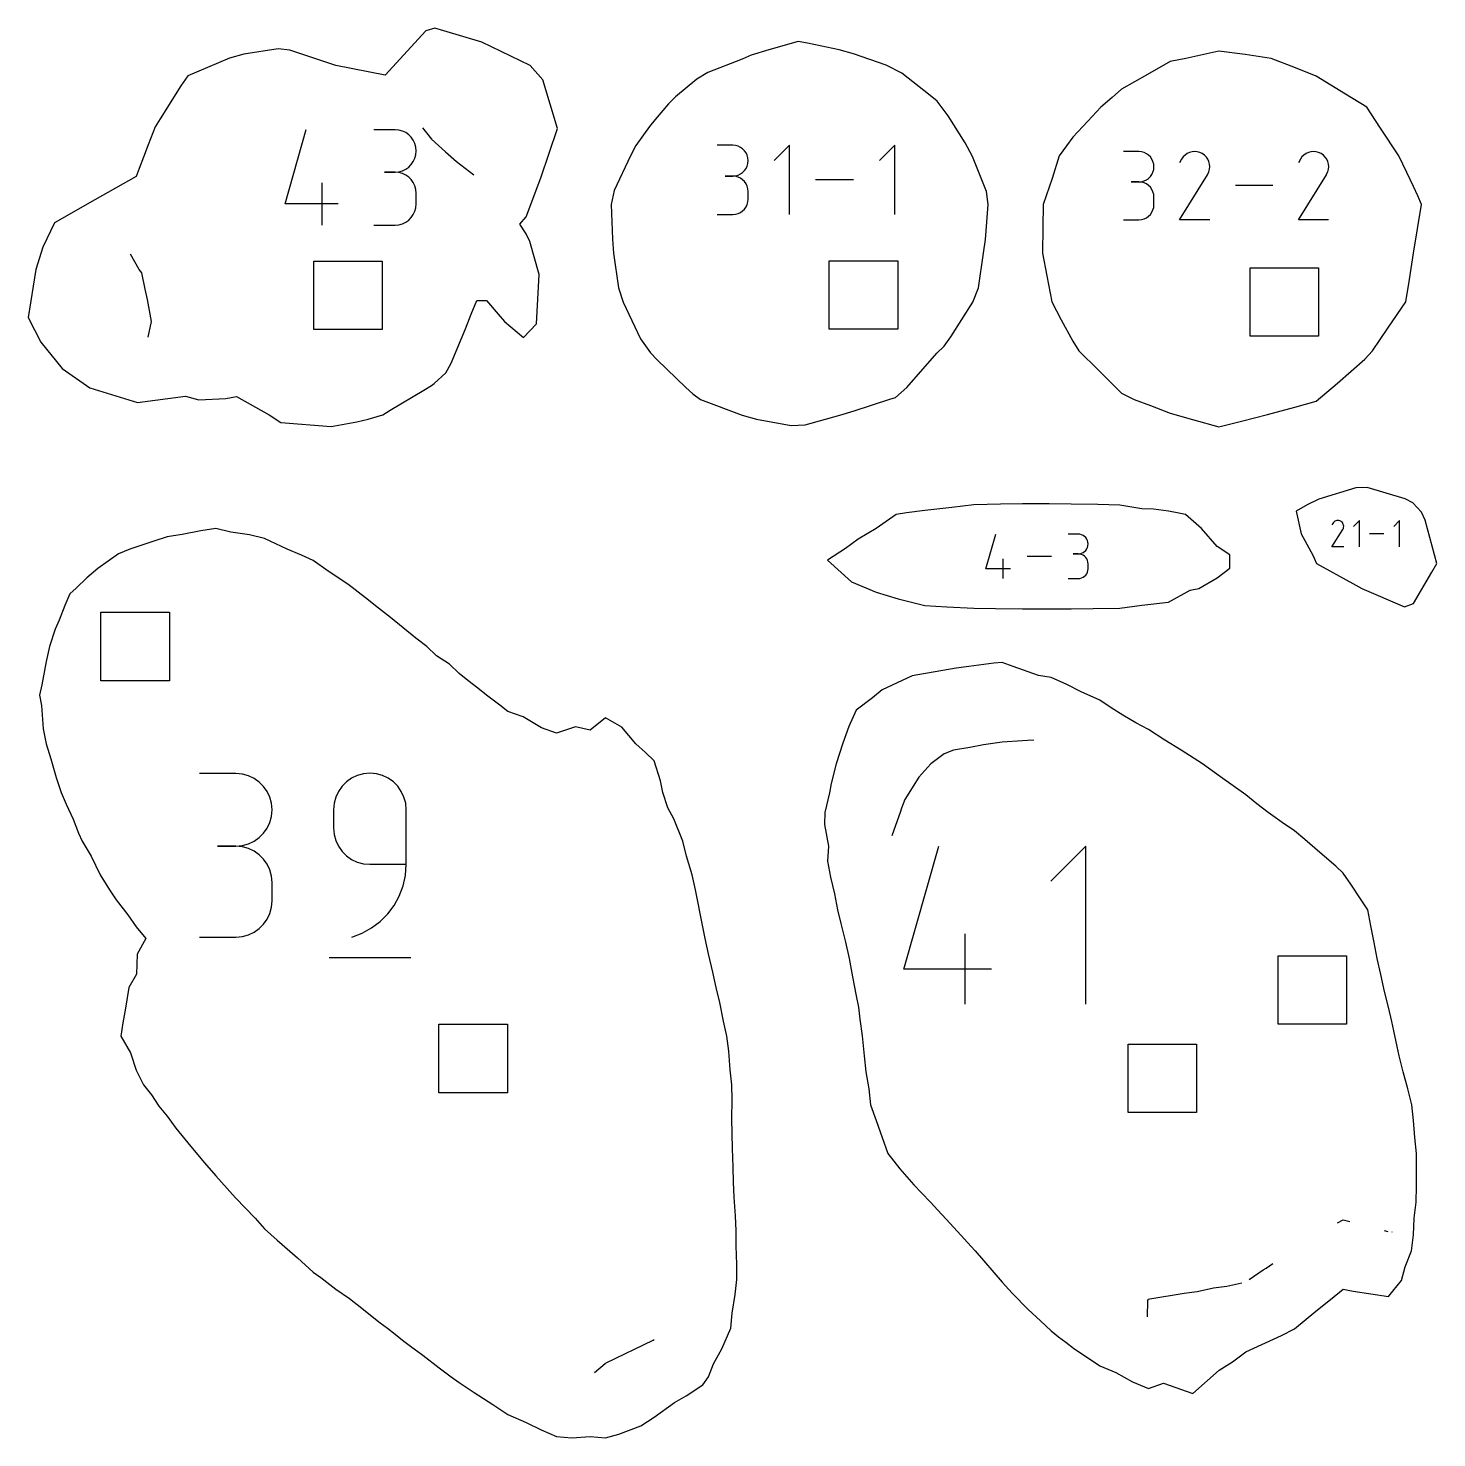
# Model space of a CAD drawing. Extents: x 0 to 12.2, y 0 to 12.
# Drawn here: x 4.891 to 8.183, y 2.491 to 5.784 of the extents above; entities that cross this region are included whole.
import ezdxf

# ---------------------------------------------------------------- set-up
doc = ezdxf.new("R2010")
doc.units = 0

msp = doc.modelspace()

# ---------------------------------------------------------------- linework, layer by layer
at = {"layer": 'annotation', "color": 1}
for p, q in [((5.491474, 5.374122), (5.540925, 5.547551)), ((5.748445, 5.547292), (5.698925, 5.547292)), ((5.757352, 5.546492), (5.748445, 5.547292)), ((5.765733, 5.544189), (5.757352, 5.546492)), ((5.773448, 5.540522), (5.765733, 5.544189)), ((5.780359, 5.535634), (5.773448, 5.540522)), ((5.786326, 5.529668), (5.780359, 5.535634)), ((5.812846, 5.551326), (5.822059, 5.53982)), ((5.822059, 5.53982), (5.833506, 5.525522)), ((5.79121, 5.522763), (5.786326, 5.529668)), ((5.79487, 5.515063), (5.79121, 5.522763)), ((5.797169, 5.506708), (5.79487, 5.515063)), ((5.797966, 5.497841), (5.797169, 5.506708)), ((5.833506, 5.525522), (5.866078, 5.495396)), ((6.537448, 5.510996), (6.501452, 5.510996)), ((6.543922, 5.510415), (6.537448, 5.510996)), ((6.550014, 5.508741), (6.543922, 5.510415)), ((6.555622, 5.506076), (6.550014, 5.508741)), ((6.560646, 5.502523), (6.555622, 5.506076)), ((6.564983, 5.498186), (6.560646, 5.502523)), ((6.670273, 5.511184), (6.634236, 5.475138)), ((6.670273, 5.349086), (6.670273, 5.511184)), ((6.916516, 5.511184), (6.88048, 5.475138)), ((6.916516, 5.349086), (6.916516, 5.511184)), ((5.786326, 5.465898), (5.79121, 5.47282)), ((5.79121, 5.47282), (5.79487, 5.480545)), ((5.79487, 5.480545), (5.797169, 5.488932)), ((5.797169, 5.488932), (5.797966, 5.497841)), ((5.797966, 5.497841), (5.797966, 5.497841)), ((5.866078, 5.495396), (5.891946, 5.473132)), ((5.891946, 5.473132), (5.932876, 5.442263)), ((6.568533, 5.493167), (6.564983, 5.498186)), ((6.571194, 5.48757), (6.568533, 5.493167)), ((6.572865, 5.481497), (6.571194, 5.48757)), ((6.571194, 5.462479), (6.572865, 5.468576)), ((6.573444, 5.475051), (6.572865, 5.481497)), ((6.572865, 5.468576), (6.573444, 5.475051)), ((6.573444, 5.475051), (6.573444, 5.475051)), ((7.48614, 5.496168), (7.450728, 5.496168)), ((7.492509, 5.495596), (7.48614, 5.496168)), ((7.498502, 5.493949), (7.492509, 5.495596)), ((7.504019, 5.491327), (7.498502, 5.493949)), ((7.508961, 5.487832), (7.504019, 5.491327)), ((7.513228, 5.483565), (7.508961, 5.487832)), ((7.516721, 5.478627), (7.513228, 5.483565)), ((7.519338, 5.473121), (7.516721, 5.478627)), ((7.520982, 5.467146), (7.519338, 5.473121)), ((7.521552, 5.460806), (7.520982, 5.467146)), ((7.586116, 5.47862), (7.581466, 5.4697)), ((7.589806, 5.483853), (7.586116, 5.47862)), ((7.594234, 5.488222), (7.589806, 5.483853)), ((7.599264, 5.49169), (7.594234, 5.488222)), ((7.604762, 5.494224), (7.599264, 5.49169)), ((7.610594, 5.495789), (7.604762, 5.494224)), ((7.616624, 5.496349), (7.610594, 5.495789)), ((7.622718, 5.495869), (7.616624, 5.496349)), ((7.628741, 5.494315), (7.622718, 5.495869)), ((7.634559, 5.491651), (7.628741, 5.494315)), ((7.639762, 5.487956), (7.634559, 5.491651)), ((7.634559, 5.491651), (7.634559, 5.491651)), ((7.644113, 5.483522), (7.639762, 5.487956)), ((7.647572, 5.478485), (7.644113, 5.483522)), ((7.650101, 5.472981), (7.647572, 5.478485)), ((7.651661, 5.467145), (7.650101, 5.472981)), ((7.652214, 5.461114), (7.651661, 5.467145)), ((7.863762, 5.47862), (7.859111, 5.4697)), ((7.867452, 5.483853), (7.863762, 5.47862)), ((7.87188, 5.488222), (7.867452, 5.483853)), ((7.87691, 5.49169), (7.87188, 5.488222)), ((7.882408, 5.494224), (7.87691, 5.49169)), ((7.888239, 5.495789), (7.882408, 5.494224)), ((7.894269, 5.496349), (7.888239, 5.495789)), ((7.900363, 5.495869), (7.894269, 5.496349)), ((7.906387, 5.494315), (7.900363, 5.495869)), ((7.912205, 5.491651), (7.906387, 5.494315)), ((7.917408, 5.487956), (7.912205, 5.491651)), ((7.912205, 5.491651), (7.912205, 5.491651)), ((7.921759, 5.483522), (7.917408, 5.487956)), ((7.925218, 5.478485), (7.921759, 5.483522)), ((7.927747, 5.472981), (7.925218, 5.478485)), ((7.929307, 5.467145), (7.927747, 5.472981)), ((7.92986, 5.461114), (7.929307, 5.467145)), ((5.748445, 5.44825), (5.72365, 5.44825)), ((5.72365, 5.44825), (5.748445, 5.44825)), ((5.748445, 5.44825), (5.757352, 5.44905)), ((5.757352, 5.44745), (5.748445, 5.44825)), ((5.748445, 5.44825), (5.748445, 5.44825)), ((5.757352, 5.44905), (5.765733, 5.451355)), ((5.765733, 5.445147), (5.757352, 5.44745)), ((5.765733, 5.451355), (5.773448, 5.455025)), ((5.773448, 5.44148), (5.765733, 5.445147)), ((5.773448, 5.455025), (5.780359, 5.45992)), ((5.780359, 5.436593), (5.773448, 5.44148)), ((5.780359, 5.45992), (5.786326, 5.465898)), ((5.786326, 5.430626), (5.780359, 5.436593)), ((6.537448, 5.439004), (6.519425, 5.439004)), ((6.519425, 5.439004), (6.537448, 5.439004)), ((6.537448, 5.439004), (6.543922, 5.439586)), ((6.543922, 5.438423), (6.537448, 5.439004)), ((6.537448, 5.439004), (6.537448, 5.439004)), ((6.543922, 5.439586), (6.550014, 5.441261)), ((6.550014, 5.436749), (6.543922, 5.438423)), ((6.550014, 5.441261), (6.555622, 5.443929)), ((6.555622, 5.434084), (6.550014, 5.436749)), ((6.555622, 5.443929), (6.560646, 5.447487)), ((6.560646, 5.430531), (6.555622, 5.434084)), ((6.560646, 5.447487), (6.564983, 5.451833)), ((6.564983, 5.451833), (6.568533, 5.456864)), ((6.568533, 5.456864), (6.571194, 5.462479)), ((7.508961, 5.433688), (7.513228, 5.437964)), ((7.513228, 5.437964), (7.516721, 5.442913)), ((7.516721, 5.442913), (7.519338, 5.448437)), ((7.519338, 5.448437), (7.520982, 5.454435)), ((7.520982, 5.454435), (7.521552, 5.460806)), ((7.521552, 5.460806), (7.521552, 5.460806)), ((7.581366, 5.336882), (7.646809, 5.442238)), ((7.646809, 5.442238), (7.646888, 5.442335)), ((7.646809, 5.442238), (7.646809, 5.442238)), ((7.646888, 5.442335), (7.646963, 5.442433)), ((7.646963, 5.442433), (7.647035, 5.442532)), ((7.647035, 5.442532), (7.647105, 5.442634)), ((7.647105, 5.442634), (7.647173, 5.442739)), ((7.647173, 5.442739), (7.647241, 5.442848)), ((7.647241, 5.442848), (7.647307, 5.442962)), ((7.647307, 5.442962), (7.647373, 5.443082)), ((7.647373, 5.443082), (7.64744, 5.443208)), ((7.64744, 5.443208), (7.650142, 5.44901)), ((7.64744, 5.443208), (7.64744, 5.443208)), ((7.650142, 5.44901), (7.65172, 5.455024)), ((7.65172, 5.455024), (7.652214, 5.461114)), ((7.859011, 5.336882), (7.924455, 5.442238)), ((7.924455, 5.442238), (7.924534, 5.442335)), ((7.924455, 5.442238), (7.924455, 5.442238)), ((7.924534, 5.442335), (7.924609, 5.442433)), ((7.924609, 5.442433), (7.924681, 5.442532)), ((7.924681, 5.442532), (7.924751, 5.442634)), ((7.924751, 5.442634), (7.924819, 5.442739)), ((7.924819, 5.442739), (7.924886, 5.442848)), ((7.924886, 5.442848), (7.924953, 5.442962)), ((7.924953, 5.442962), (7.925019, 5.443082)), ((7.925019, 5.443082), (7.925085, 5.443208)), ((7.925085, 5.443208), (7.927788, 5.44901)), ((7.925085, 5.443208), (7.925085, 5.443208)), ((7.927788, 5.44901), (7.929366, 5.455024)), ((7.929366, 5.455024), (7.92986, 5.461114)), ((5.578181, 5.324545), (5.578181, 5.423587)), ((5.79121, 5.423721), (5.786326, 5.430626)), ((5.79487, 5.416021), (5.79121, 5.423721)), ((5.797169, 5.407666), (5.79487, 5.416021)), ((5.797966, 5.398799), (5.797169, 5.407666)), ((6.564983, 5.426194), (6.560646, 5.430531)), ((6.568533, 5.421175), (6.564983, 5.426194)), ((6.571194, 5.415578), (6.568533, 5.421175)), ((6.572865, 5.409505), (6.571194, 5.415578)), ((6.573444, 5.403059), (6.572865, 5.409505)), ((6.573444, 5.385036), (6.573444, 5.403059)), ((6.573444, 5.403059), (6.573444, 5.403059)), ((6.819703, 5.430135), (6.73107, 5.430135)), ((7.48614, 5.425343), (7.468409, 5.425343)), ((7.468409, 5.425343), (7.48614, 5.425343)), ((7.48614, 5.425343), (7.492509, 5.425915)), ((7.492509, 5.424772), (7.48614, 5.425343)), ((7.48614, 5.425343), (7.48614, 5.425343)), ((7.492509, 5.425915), (7.498502, 5.427564)), ((7.498502, 5.423124), (7.492509, 5.424772)), ((7.498502, 5.427564), (7.504019, 5.430188)), ((7.504019, 5.420502), (7.498502, 5.423124)), ((7.504019, 5.430188), (7.508961, 5.433688)), ((7.508961, 5.417007), (7.504019, 5.420502)), ((7.513228, 5.41274), (7.508961, 5.417007)), ((7.516721, 5.407803), (7.513228, 5.41274)), ((7.519338, 5.402297), (7.516721, 5.407803)), ((7.520982, 5.396322), (7.519338, 5.402297)), ((7.799213, 5.416618), (7.712018, 5.416618)), ((5.615298, 5.374122), (5.491474, 5.374122)), ((5.797169, 5.365133), (5.797966, 5.374003)), ((5.797966, 5.374003), (5.797966, 5.398799)), ((5.797966, 5.398799), (5.797966, 5.398799)), ((6.568533, 5.366916), (6.571194, 5.372514)), ((6.571194, 5.372514), (6.572865, 5.378588)), ((6.572865, 5.378588), (6.573444, 5.385036)), ((7.521552, 5.389981), (7.520982, 5.396322)), ((7.520982, 5.365907), (7.521552, 5.37225)), ((7.521552, 5.37225), (7.521552, 5.389981)), ((7.521552, 5.389981), (7.521552, 5.389981)), ((5.773448, 5.331319), (5.780359, 5.336205)), ((5.780359, 5.336205), (5.786326, 5.342171)), ((5.786326, 5.342171), (5.79121, 5.349075)), ((5.79121, 5.349075), (5.79487, 5.356776)), ((5.79487, 5.356776), (5.797169, 5.365133)), ((6.501452, 5.349091), (6.537448, 5.349091)), ((6.537448, 5.349091), (6.543922, 5.349672)), ((6.537448, 5.349091), (6.537448, 5.349091)), ((6.543922, 5.349672), (6.550014, 5.351345)), ((6.550014, 5.351345), (6.555622, 5.354009)), ((6.555622, 5.354009), (6.560646, 5.357561)), ((6.560646, 5.357561), (6.564983, 5.361897)), ((6.564983, 5.361897), (6.568533, 5.366916)), ((7.450728, 5.336888), (7.48614, 5.336888)), ((7.48614, 5.336888), (7.492509, 5.337459)), ((7.48614, 5.336888), (7.48614, 5.336888)), ((7.492509, 5.337459), (7.498502, 5.339106)), ((7.498502, 5.339106), (7.504019, 5.341727)), ((7.504019, 5.341727), (7.508961, 5.345221)), ((7.508961, 5.345221), (7.513228, 5.349487)), ((7.513228, 5.349487), (7.516721, 5.354424)), ((7.516721, 5.354424), (7.519338, 5.359931)), ((7.519338, 5.359931), (7.520982, 5.365907)), ((7.65219, 5.336882), (7.581366, 5.336882)), ((7.929836, 5.336882), (7.859011, 5.336882)), ((5.698925, 5.324552), (5.748445, 5.324552)), ((5.748445, 5.324552), (5.757352, 5.325351)), ((5.748445, 5.324552), (5.748445, 5.324552)), ((5.757352, 5.325351), (5.765733, 5.327654)), ((5.765733, 5.327654), (5.773448, 5.331319)), ((5.150826, 5.220822), (5.130463, 5.256444)), ((5.15402, 5.216799), (5.150826, 5.220822)), ((5.157215, 5.212776), (5.15402, 5.216799)), ((5.164763, 5.174754), (5.157215, 5.212776)), ((5.169791, 5.150733), (5.164763, 5.174754)), ((5.179483, 5.098996), (5.169791, 5.150733)), ((5.171729, 5.06258), (5.179483, 5.098996)), ((7.937526, 4.572643), (7.962845, 4.613403)), ((7.939364, 4.627479), (7.937564, 4.624028)), ((7.940791, 4.629504), (7.939364, 4.627479)), ((7.942504, 4.631194), (7.940791, 4.629504)), ((7.94445, 4.632536), (7.942504, 4.631194)), ((7.946578, 4.633516), (7.94445, 4.632536)), ((7.948834, 4.634122), (7.946578, 4.633516)), ((7.951167, 4.634338), (7.948834, 4.634122)), ((7.953524, 4.634153), (7.951167, 4.634338)), ((7.955855, 4.633551), (7.953524, 4.634153)), ((7.958106, 4.632521), (7.955855, 4.633551)), ((7.960119, 4.631091), (7.958106, 4.632521)), ((7.958106, 4.632521), (7.958106, 4.632521)), ((7.961802, 4.629376), (7.960119, 4.631091)), ((7.96314, 4.627427), (7.961802, 4.629376)), ((7.962845, 4.613403), (7.962875, 4.613441)), ((7.962845, 4.613403), (7.962845, 4.613403)), ((7.962875, 4.613441), (7.962904, 4.613479)), ((7.962904, 4.613479), (7.962932, 4.613517)), ((7.962932, 4.613517), (7.96296, 4.613556)), ((7.96296, 4.613556), (7.962986, 4.613597)), ((7.962986, 4.613597), (7.963012, 4.613639)), ((7.963012, 4.613639), (7.963038, 4.613683)), ((7.963038, 4.613683), (7.963063, 4.61373)), ((7.963063, 4.61373), (7.963089, 4.613779)), ((7.963089, 4.613779), (7.964134, 4.616023)), ((7.963089, 4.613779), (7.963089, 4.613779)), ((7.964119, 4.625297), (7.96314, 4.627427)), ((7.964722, 4.62304), (7.964119, 4.625297)), ((7.964134, 4.616023), (7.964745, 4.61835)), ((7.964936, 4.620706), (7.964722, 4.62304)), ((7.964745, 4.61835), (7.964936, 4.620706)), ((8.001785, 4.63434), (7.98807, 4.62062)), ((8.001785, 4.572643), (8.001785, 4.63434)), ((8.095508, 4.63434), (8.081792, 4.62062)), ((8.095508, 4.572643), (8.095508, 4.63434)), ((7.128861, 4.521721), (7.151929, 4.60262)), ((7.344619, 4.602499), (7.321519, 4.602499)), ((7.348774, 4.602126), (7.344619, 4.602499)), ((7.352683, 4.601051), (7.348774, 4.602126)), ((7.356282, 4.599341), (7.352683, 4.601051)), ((7.359506, 4.597061), (7.356282, 4.599341)), ((7.36229, 4.594278), (7.359506, 4.597061)), ((7.364568, 4.591057), (7.36229, 4.594278)), ((7.366275, 4.587465), (7.364568, 4.591057)), ((7.367348, 4.583568), (7.366275, 4.587465)), ((7.36772, 4.579432), (7.367348, 4.583568)), ((7.367348, 4.575276), (7.36772, 4.579432)), ((7.36772, 4.579432), (7.36772, 4.579432)), ((8.05866, 4.603491), (8.024926, 4.603491)), ((7.169308, 4.498594), (7.169308, 4.544795)), ((7.28252, 4.550607), (7.225641, 4.550607)), ((7.344619, 4.556299), (7.333053, 4.556299)), ((7.333053, 4.556299), (7.344619, 4.556299)), ((7.344619, 4.556299), (7.348774, 4.556672)), ((7.348774, 4.555926), (7.344619, 4.556299)), ((7.344619, 4.556299), (7.344619, 4.556299)), ((7.348774, 4.556672), (7.352683, 4.557747)), ((7.352683, 4.554851), (7.348774, 4.555926)), ((7.352683, 4.557747), (7.356282, 4.559459)), ((7.356282, 4.553141), (7.352683, 4.554851)), ((7.356282, 4.559459), (7.359506, 4.561742)), ((7.359506, 4.550861), (7.356282, 4.553141)), ((7.359506, 4.561742), (7.36229, 4.564531)), ((7.36229, 4.548078), (7.359506, 4.550861)), ((7.36229, 4.564531), (7.364568, 4.56776)), ((7.364568, 4.544857), (7.36229, 4.548078)), ((7.364568, 4.56776), (7.366275, 4.571364)), ((7.366275, 4.541265), (7.364568, 4.544857)), ((7.366275, 4.571364), (7.367348, 4.575276)), ((7.964927, 4.572643), (7.937526, 4.572643)), ((7.186621, 4.521721), (7.128861, 4.521721)), ((7.364568, 4.510037), (7.366275, 4.513629)), ((7.367348, 4.537368), (7.366275, 4.541265)), ((7.366275, 4.513629), (7.367348, 4.517527)), ((7.36772, 4.533232), (7.367348, 4.537368)), ((7.367348, 4.517527), (7.36772, 4.521665)), ((7.36772, 4.521665), (7.36772, 4.533232)), ((7.36772, 4.533232), (7.36772, 4.533232)), ((7.321519, 4.498598), (7.344619, 4.498598)), ((7.344619, 4.498598), (7.348774, 4.49897)), ((7.344619, 4.498598), (7.344619, 4.498598)), ((7.348774, 4.49897), (7.352683, 4.500045)), ((7.352683, 4.500045), (7.356282, 4.501754)), ((7.356282, 4.501754), (7.359506, 4.504033)), ((7.359506, 4.504033), (7.36229, 4.506816)), ((7.36229, 4.506816), (7.364568, 4.510037)), ((7.214576, 4.119767), (7.167369, 4.116167)), ((7.226372, 4.120199), (7.214576, 4.119767)), ((7.241232, 4.12136), (7.226372, 4.120199)), ((7.031241, 4.089048), (7.000069, 4.065935)), ((7.053589, 4.098012), (7.031241, 4.089048)), ((7.091478, 4.103827), (7.053589, 4.098012)), ((7.123258, 4.110046), (7.091478, 4.103827)), ((7.167369, 4.116167), (7.123258, 4.110046)), ((7.000069, 4.065935), (6.972669, 4.034621)), ((5.376477, 4.043244), (5.29154, 4.043244)), ((5.391754, 4.041873), (5.376477, 4.043244)), ((5.406128, 4.037921), (5.391754, 4.041873)), ((5.419361, 4.031633), (5.406128, 4.037921)), ((5.431215, 4.02325), (5.419361, 4.031633)), ((5.441449, 4.013016), (5.431215, 4.02325)), ((5.635075, 4.023672), (5.62483, 4.013418)), ((5.646932, 4.032068), (5.635075, 4.023672)), ((5.66016, 4.038363), (5.646932, 4.032068)), ((5.674518, 4.042316), (5.66016, 4.038363)), ((5.689763, 4.043688), (5.674518, 4.042316)), ((5.705039, 4.042316), (5.689763, 4.043688)), ((5.689763, 4.043688), (5.689763, 4.043688)), ((5.719413, 4.038363), (5.705039, 4.042316)), ((5.732646, 4.032068), (5.719413, 4.038363)), ((5.7445, 4.023672), (5.732646, 4.032068)), ((5.754734, 4.013418), (5.7445, 4.023672)), ((6.972669, 4.034621), (6.939808, 3.982222)), ((5.449825, 4.001173), (5.441449, 4.013016)), ((5.456104, 3.987966), (5.449825, 4.001173)), ((5.460047, 3.973636), (5.456104, 3.987966)), ((5.610149, 3.988296), (5.606197, 3.973911)), ((5.616441, 4.001546), (5.610149, 3.988296)), ((5.62483, 4.013418), (5.616441, 4.001546)), ((5.763111, 4.001546), (5.754734, 4.013418)), ((5.76939, 3.988296), (5.763111, 4.001546)), ((5.773332, 3.973911), (5.76939, 3.988296)), ((5.461415, 3.958427), (5.460047, 3.973636)), ((5.460047, 3.943147), (5.461415, 3.958427)), ((5.461415, 3.958427), (5.461415, 3.958427)), ((5.606197, 3.973911), (5.604825, 3.958631)), ((5.604825, 3.958631), (5.604825, 3.916102)), ((5.7747, 3.958631), (5.773332, 3.973911)), ((5.7747, 3.831069), (5.7747, 3.958631)), ((5.7747, 3.958631), (5.7747, 3.958631)), ((6.928496, 3.952156), (6.921816, 3.9325)), ((6.932063, 3.962242), (6.928496, 3.952156)), ((6.939808, 3.982222), (6.932063, 3.962242)), ((5.449825, 3.915512), (5.456104, 3.928761)), ((5.456104, 3.928761), (5.460047, 3.943147)), ((6.921816, 3.9325), (6.909442, 3.897627)), ((5.419361, 3.88499), (5.431215, 3.893385)), ((5.431215, 3.893385), (5.441449, 3.90364)), ((5.441449, 3.90364), (5.449825, 3.915512)), ((5.604825, 3.916102), (5.604825, 3.916102)), ((5.604825, 3.916102), (5.606197, 3.900823)), ((5.606197, 3.900823), (5.610149, 3.88644)), ((5.610149, 3.88644), (5.616441, 3.873193)), ((5.376477, 3.87337), (5.333949, 3.87337)), ((5.333949, 3.87337), (5.376477, 3.87337)), ((5.376477, 3.87337), (5.391754, 3.874741)), ((5.391754, 3.871999), (5.376477, 3.87337)), ((5.376477, 3.87337), (5.376477, 3.87337)), ((5.391754, 3.874741), (5.406128, 3.878695)), ((5.406128, 3.868047), (5.391754, 3.871999)), ((5.406128, 3.878695), (5.419361, 3.88499)), ((5.419361, 3.861758), (5.406128, 3.868047)), ((5.431215, 3.853375), (5.419361, 3.861758)), ((5.441449, 3.843141), (5.431215, 3.853375)), ((5.616441, 3.873193), (5.62483, 3.861325)), ((5.62483, 3.861325), (5.635075, 3.851075)), ((6.93725, 3.586474), (7.019061, 3.873391)), ((7.362485, 3.873391), (7.280465, 3.791349)), ((7.362485, 3.504454), (7.362485, 3.873391)), ((5.449825, 3.831299), (5.441449, 3.843141)), ((5.456104, 3.818091), (5.449825, 3.831299)), ((5.635075, 3.851075), (5.646932, 3.842683)), ((5.646932, 3.842683), (5.66016, 3.836391)), ((5.66016, 3.836391), (5.674518, 3.83244)), ((5.674518, 3.83244), (5.689763, 3.831069)), ((5.689763, 3.831069), (5.7747, 3.831069)), ((5.772819, 3.80528), (5.7747, 3.831069)), ((5.460047, 3.803762), (5.456104, 3.818091)), ((5.461415, 3.788553), (5.460047, 3.803762)), ((5.461415, 3.746024), (5.461415, 3.788553)), ((5.461415, 3.788553), (5.461415, 3.788553)), ((5.767331, 3.780493), (5.772819, 3.80528)), ((5.746454, 3.735167), (5.758466, 3.757018)), ((5.758466, 3.757018), (5.767331, 3.780493)), ((5.456104, 3.716476), (5.460047, 3.730809)), ((5.460047, 3.730809), (5.461415, 3.746024)), ((5.731526, 3.715253), (5.746454, 3.735167)), ((5.431215, 3.681193), (5.441449, 3.691426)), ((5.441449, 3.691426), (5.449825, 3.703267)), ((5.449825, 3.703267), (5.456104, 3.716476)), ((5.693842, 3.682481), (5.713912, 3.697587)), ((5.713912, 3.697587), (5.731526, 3.715253)), ((5.29154, 3.661207), (5.376477, 3.661207)), ((5.376477, 3.661207), (5.391754, 3.662577)), ((5.376477, 3.661207), (5.376477, 3.661207)), ((5.391754, 3.662577), (5.406128, 3.666527)), ((5.406128, 3.666527), (5.419361, 3.672813)), ((5.419361, 3.672813), (5.431215, 3.681193)), ((5.647258, 3.661195), (5.671548, 3.670246)), ((5.647258, 3.661195), (5.647258, 3.661195)), ((5.671548, 3.670246), (5.693842, 3.682481)), ((7.080697, 3.504454), (7.080697, 3.668308)), ((5.594211, 3.613383), (5.785458, 3.613383)), ((7.142102, 3.586474), (6.93725, 3.586474)), ((7.950533, 2.993505), (7.963827, 3.000452)), ((7.963827, 3.000452), (7.979227, 2.99643)), ((8.059292, 2.975573), (8.068337, 2.973199)), ((8.078047, 2.971698), (8.078243, 2.972114)), ((7.783545, 2.887917), (7.799517, 2.898418)), ((7.744068, 2.860943), (7.776645, 2.883474)), ((7.776645, 2.883474), (7.783545, 2.887917)), ((7.592347, 2.828996), (7.622488, 2.833339)), ((7.622488, 2.833339), (7.660779, 2.84145)), ((7.660779, 2.84145), (7.692275, 2.845484)), ((7.692275, 2.845484), (7.726746, 2.85337)), ((7.506689, 2.774191), (7.507408, 2.811898)), ((7.507408, 2.811898), (7.507881, 2.814355)), ((7.507881, 2.814355), (7.508294, 2.814861)), ((7.508294, 2.814861), (7.508708, 2.815369)), ((7.508708, 2.815369), (7.511731, 2.815822)), ((7.511731, 2.815822), (7.592347, 2.828996)), ((6.241643, 2.666075), (6.351896, 2.719572)), ((6.351896, 2.719572), (6.353661, 2.720682)), ((6.353661, 2.720682), (6.353747, 2.720682)), ((6.214682, 2.643736), (6.239181, 2.664691)), ((6.239181, 2.664691), (6.23988, 2.66516)), ((6.23988, 2.66516), (6.241643, 2.666075))]:
    msp.add_line(p, q, dxfattribs=at)
at = {"layer": 'boundary', "color": 5}
for p, q in [((5.82031, 5.7787), (5.72532, 5.675113)), ((5.841558, 5.784488), (5.82031, 5.7787)), ((5.862692, 5.77863), (5.841558, 5.784488)), ((5.951028, 5.751488), (5.862692, 5.77863)), ((5.475646, 5.736038), (5.394906, 5.723595)), ((5.502475, 5.732876), (5.475646, 5.736038)), ((5.610513, 5.697613), (5.502475, 5.732876)), ((6.063873, 5.69711), (5.951028, 5.751488)), ((6.621597, 5.733585), (6.580585, 5.721118)), ((6.690101, 5.753725), (6.621597, 5.733585)), ((6.712526, 5.749116), (6.690101, 5.753725)), ((6.786122, 5.733552), (6.712526, 5.749116)), ((6.819711, 5.724236), (6.786122, 5.733552)), ((7.673246, 5.730798), (7.638172, 5.72323)), ((7.7344, 5.722967), (7.673246, 5.730798)), ((5.361797, 5.714759), (5.284745, 5.681546)), ((5.394906, 5.723595), (5.361797, 5.714759)), ((5.72532, 5.675113), (5.610513, 5.697613)), ((6.559914, 5.712416), (6.478947, 5.680824)), ((6.580585, 5.721118), (6.559914, 5.712416)), ((6.895718, 5.697753), (6.819711, 5.724236)), ((6.932219, 5.679189), (6.895718, 5.697753)), ((7.559466, 5.706635), (7.50684, 5.676539)), ((7.596412, 5.713709), (7.559466, 5.706635)), ((7.638172, 5.72323), (7.596412, 5.713709)), ((7.79569, 5.713709), (7.7344, 5.722967)), ((7.852105, 5.691511), (7.79569, 5.713709)), ((5.264606, 5.672991), (5.247869, 5.649521)), ((5.284745, 5.681546), (5.264606, 5.672991)), ((6.093542, 5.663694), (6.063873, 5.69711)), ((6.453568, 5.665746), (6.40385, 5.62395)), ((6.478947, 5.680824), (6.453568, 5.665746)), ((6.998634, 5.626996), (6.932219, 5.679189)), ((7.50684, 5.676539), (7.445686, 5.642106)), ((7.900806, 5.672162), (7.852105, 5.691511)), ((7.969484, 5.630718), (7.900806, 5.672162)), ((5.247869, 5.649521), (5.199348, 5.573063)), ((6.127804, 5.550042), (6.093542, 5.663694)), ((7.445686, 5.642106), (7.423656, 5.622821)), ((6.387444, 5.607745), (6.356194, 5.571555)), ((6.40385, 5.62395), (6.387444, 5.607745)), ((7.01504, 5.613997), (6.998634, 5.626996)), ((7.040576, 5.579482), (7.01504, 5.613997)), ((7.397536, 5.599929), (7.366939, 5.567237)), ((7.423656, 5.622821), (7.397536, 5.599929)), ((8.019011, 5.599929), (7.969484, 5.630718)), ((8.051192, 5.551184), (8.019011, 5.599929)), ((5.199348, 5.573063), (5.187759, 5.554116)), ((6.356194, 5.571555), (6.343084, 5.555148)), ((7.080501, 5.516624), (7.040576, 5.579482)), ((7.366939, 5.567237), (7.331906, 5.529521)), ((5.187759, 5.554116), (5.171556, 5.511627)), ((6.088922, 5.435195), (6.127804, 5.550042)), ((6.343084, 5.555148), (6.311008, 5.510372)), ((8.093906, 5.486149), (8.051192, 5.551184)), ((5.171556, 5.511627), (5.160528, 5.482826)), ((6.311008, 5.510372), (6.298306, 5.486059)), ((7.097459, 5.484437), (7.080501, 5.516624)), ((7.317481, 5.509586), (7.300534, 5.486149)), ((7.331906, 5.529521), (7.317481, 5.509586)), ((5.160528, 5.482826), (5.150826, 5.456871)), ((6.298306, 5.486059), (6.260663, 5.405092)), ((7.130084, 5.402822), (7.097459, 5.484437)), ((7.300534, 5.486149), (7.283524, 5.433522)), ((8.112755, 5.447052), (8.093906, 5.486149)), ((5.143549, 5.437826), (5.047049, 5.383357)), ((5.150826, 5.456871), (5.143549, 5.437826)), ((6.055224, 5.343843), (6.088922, 5.435195)), ((8.128367, 5.414797), (8.112755, 5.447052)), ((6.260663, 5.405092), (6.253741, 5.372278)), ((7.134059, 5.372619), (7.130084, 5.402822)), ((7.283524, 5.433522), (7.263177, 5.372368)), ((8.138077, 5.392741), (8.128367, 5.414797)), ((5.047049, 5.383357), (4.952955, 5.330087)), ((6.253741, 5.372278), (6.256469, 5.291312)), ((7.127784, 5.291004), (7.134059, 5.372619)), ((7.263177, 5.372368), (7.262291, 5.319742)), ((8.137697, 5.315551), (8.147078, 5.372368)), ((8.147078, 5.372368), (8.138077, 5.392741)), ((6.040107, 5.326556), (6.055224, 5.343843)), ((4.952955, 5.330087), (4.925894, 5.27316)), ((6.055224, 5.30424), (6.040107, 5.326556)), ((6.06363, 5.285844), (6.055224, 5.30424)), ((7.262291, 5.319742), (7.261224, 5.258588)), ((8.128193, 5.258588), (8.137697, 5.315551)), ((4.925894, 5.27316), (4.909324, 5.220615)), ((6.085452, 5.208745), (6.06363, 5.285844)), ((6.256469, 5.291312), (6.259187, 5.258498)), ((7.12364, 5.258498), (7.127784, 5.291004)), ((6.259187, 5.258498), (6.270265, 5.177531)), ((7.111835, 5.177531), (7.12364, 5.258498)), ((7.261224, 5.258588), (7.271347, 5.205962)), ((8.118481, 5.197115), (8.128193, 5.258588)), ((4.909324, 5.220615), (4.891354, 5.108968)), ((6.079086, 5.094025), (6.085452, 5.208745)), ((7.271347, 5.205962), (7.283023, 5.144808)), ((6.270265, 5.177531), (6.281411, 5.144565)), ((7.098637, 5.144718), (7.111835, 5.177531)), ((8.110439, 5.144808), (8.118481, 5.197115)), ((5.926221, 5.116397), (5.939828, 5.148144)), ((5.939828, 5.148144), (5.962246, 5.148144)), ((5.962246, 5.148144), (5.989538, 5.116397)), ((6.281411, 5.144565), (6.322352, 5.058548)), ((7.046999, 5.063751), (7.098637, 5.144718)), ((7.283023, 5.144808), (7.30522, 5.103353)), ((8.068346, 5.083655), (8.110439, 5.144808)), ((4.891354, 5.108968), (4.920893, 5.050863)), ((5.913137, 5.082353), (5.926221, 5.116397)), ((5.989538, 5.116397), (6.004497, 5.098996)), ((5.879952, 5.001859), (5.913137, 5.082353)), ((6.004497, 5.098996), (6.048484, 5.062073)), ((6.048484, 5.062073), (6.079086, 5.094025)), ((7.30522, 5.103353), (7.331906, 5.053521)), ((8.032172, 5.031028), (8.068346, 5.083655)), ((4.920893, 5.050863), (4.970983, 4.989246)), ((6.322352, 5.058548), (6.345073, 5.026179)), ((7.014298, 5.025131), (7.031441, 5.041578)), ((7.031441, 5.041578), (7.046999, 5.063751)), ((7.331906, 5.053521), (7.346495, 5.031028)), ((6.345073, 5.026179), (6.360639, 5.010009)), ((6.360639, 5.010009), (6.427907, 4.945389)), ((6.944507, 4.945146), (7.014298, 5.025131)), ((7.346495, 5.031028), (7.391879, 4.985697)), ((7.950465, 4.955146), (8.014586, 5.011326)), ((8.014586, 5.011326), (8.032172, 5.031028)), ((4.970983, 4.989246), (5.035253, 4.944293)), ((5.839861, 4.954645), (5.866954, 4.978939)), ((5.866954, 4.978939), (5.879952, 5.001859)), ((7.391879, 4.985697), (7.445686, 4.93209)), ((5.035253, 4.944293), (5.146751, 4.910347)), ((5.81611, 4.939158), (5.833506, 4.949572)), ((5.833506, 4.949572), (5.839861, 4.954645)), ((6.427907, 4.945389), (6.444463, 4.930269)), ((6.917661, 4.922033), (6.944507, 4.945146)), ((7.900806, 4.912988), (7.950465, 4.955146)), ((5.146751, 4.910347), (5.258884, 4.924494)), ((5.258884, 4.924494), (5.289707, 4.915885)), ((5.289707, 4.915885), (5.353284, 4.919319)), ((5.353284, 4.919319), (5.378386, 4.92402)), ((5.378386, 4.92402), (5.454756, 4.881158)), ((5.737122, 4.891963), (5.81611, 4.939158)), ((6.444463, 4.930269), (6.462541, 4.916773)), ((6.462541, 4.916773), (6.559594, 4.880615)), ((6.821168, 4.890643), (6.904718, 4.917671)), ((6.904718, 4.917671), (6.917661, 4.922033)), ((7.445686, 4.93209), (7.475285, 4.917248)), ((7.475285, 4.917248), (7.513388, 4.902772)), ((7.850841, 4.899456), (7.900806, 4.912988)), ((5.454756, 4.881158), (5.481988, 4.863607)), ((5.685733, 4.871436), (5.719726, 4.881473)), ((5.719726, 4.881473), (5.737122, 4.891963)), ((6.559594, 4.880615), (6.592727, 4.871153)), ((6.706507, 4.857772), (6.787474, 4.880335)), ((6.787474, 4.880335), (6.821168, 4.890643)), ((7.513388, 4.902772), (7.559466, 4.885444)), ((7.559466, 4.885444), (7.612093, 4.870345)), ((7.725873, 4.866321), (7.787026, 4.881682)), ((7.787026, 4.881682), (7.850841, 4.899456)), ((5.481988, 4.863607), (5.599427, 4.85376)), ((5.599427, 4.85376), (5.658908, 4.86501)), ((5.658908, 4.86501), (5.685733, 4.871436)), ((6.592727, 4.871153), (6.673694, 4.85664)), ((6.673694, 4.85664), (6.706507, 4.857772)), ((7.612093, 4.870345), (7.673246, 4.853266)), ((7.673246, 4.853266), (7.725873, 4.866321)), ((7.993011, 4.710344), (7.907193, 4.684544)), ((8.019505, 4.71154), (7.993011, 4.710344)), ((8.108259, 4.685187), (8.019505, 4.71154)), ((7.907193, 4.684544), (7.879367, 4.671016)), ((8.126299, 4.675909), (8.108259, 4.685187)), ((6.919219, 4.64863), (6.896067, 4.632018)), ((6.94326, 4.652232), (6.919219, 4.64863)), ((6.986694, 4.657829), (6.94326, 4.652232)), ((7.049183, 4.664666), (6.986694, 4.657829)), ((7.100474, 4.670952), (7.049183, 4.664666)), ((7.162964, 4.672221), (7.100474, 4.670952)), ((7.214254, 4.673549), (7.162964, 4.672221)), ((7.276744, 4.673176), (7.214254, 4.673549)), ((7.328034, 4.672866), (7.276744, 4.673176)), ((7.390524, 4.671607), (7.328034, 4.672866)), ((7.441815, 4.670424), (7.390524, 4.671607)), ((7.493332, 4.661802), (7.441815, 4.670424)), ((7.520819, 4.660821), (7.493332, 4.661802)), ((7.555595, 4.656062), (7.520819, 4.660821)), ((7.575598, 4.652346), (7.555595, 4.656062)), ((7.595602, 4.64863), (7.575598, 4.652346)), ((7.632905, 4.615645), (7.595602, 4.64863)), ((7.879367, 4.671016), (7.853648, 4.655887)), ((7.853648, 4.655887), (7.86528, 4.602908)), ((8.147119, 4.653651), (8.126299, 4.675909)), ((8.155667, 4.634837), (8.147119, 4.653651)), ((5.329639, 4.615993), (5.294465, 4.610364)), ((5.364814, 4.607351), (5.329639, 4.615993)), ((6.872914, 4.615405), (6.830869, 4.590655)), ((6.896067, 4.632018), (6.872914, 4.615405)), ((7.669375, 4.573927), (7.632905, 4.615645)), ((8.182528, 4.533963), (8.155667, 4.634837)), ((5.185292, 4.586339), (5.129014, 4.567632)), ((5.215859, 4.595864), (5.185292, 4.586339)), ((5.251034, 4.601493), (5.215859, 4.595864)), ((5.294465, 4.610364), (5.251034, 4.601493)), ((5.408245, 4.600879), (5.364814, 4.607351)), ((5.443419, 4.592237), (5.408245, 4.600879)), ((5.469609, 4.57953), (5.443419, 4.592237)), ((5.496739, 4.567632), (5.469609, 4.57953)), ((6.830869, 4.590655), (6.801044, 4.569151)), ((7.86528, 4.602908), (7.879068, 4.578797)), ((7.879068, 4.578797), (7.893211, 4.553143)), ((5.102079, 4.556831), (5.054423, 4.522561)), ((5.129014, 4.567632), (5.102079, 4.556831)), ((5.529863, 4.55297), (5.496739, 4.567632)), ((5.5572, 4.54087), (5.529863, 4.55297)), ((6.801044, 4.569151), (6.759134, 4.541892)), ((7.69913, 4.554039), (7.669375, 4.573927)), ((7.69913, 4.522628), (7.69913, 4.554039)), ((7.893211, 4.553143), (7.901601, 4.533963)), ((5.054423, 4.522561), (5.028496, 4.500465)), ((5.591906, 4.516224), (5.5572, 4.54087)), ((5.637919, 4.485381), (5.591906, 4.516224)), ((6.759134, 4.541892), (6.81466, 4.49073)), ((7.669375, 4.500369), (7.69913, 4.522628)), ((7.901601, 4.533963), (7.986385, 4.487168)), ((8.128306, 4.440552), (8.1707, 4.513593)), ((8.1707, 4.513593), (8.182528, 4.533963)), ((5.028496, 4.500465), (5.003363, 4.476061)), ((5.679516, 4.453852), (5.637919, 4.485381)), ((6.81466, 4.49073), (6.872914, 4.466666)), ((7.626407, 4.475187), (7.669375, 4.500369)), ((7.986385, 4.487168), (8.006992, 4.475781)), ((4.988299, 4.462765), (4.976638, 4.436102)), ((5.003363, 4.476061), (4.988299, 4.462765)), ((5.710086, 4.429848), (5.679516, 4.453852)), ((6.872914, 4.466666), (6.924205, 4.451566)), ((6.924205, 4.451566), (6.986694, 4.435556)), ((7.555595, 4.443669), (7.606305, 4.471634)), ((7.606305, 4.471634), (7.626407, 4.475187)), ((8.006992, 4.475781), (8.107264, 4.432786)), ((4.976638, 4.436102), (4.963512, 4.401806)), ((5.737607, 4.407754), (5.710086, 4.429848)), ((6.986694, 4.435556), (7.037985, 4.432609)), ((7.037985, 4.432609), (7.100474, 4.429532)), ((7.100474, 4.429532), (7.151765, 4.428612)), ((7.151765, 4.428612), (7.214254, 4.427676)), ((7.214254, 4.427676), (7.265545, 4.427671)), ((7.265545, 4.427671), (7.328034, 4.427666)), ((7.328034, 4.427666), (7.379325, 4.428588)), ((7.379325, 4.428588), (7.441815, 4.429526)), ((7.441815, 4.429526), (7.493105, 4.436434)), ((7.493105, 4.436434), (7.555595, 4.443669)), ((8.107264, 4.432786), (8.128306, 4.440552)), ((4.95474, 4.380778), (4.941296, 4.340072)), ((4.963512, 4.401806), (4.95474, 4.380778)), ((5.797365, 4.359359), (5.737607, 4.407754)), ((5.822443, 4.340072), (5.797365, 4.359359)), ((4.941296, 4.340072), (4.933717, 4.305283)), ((5.845012, 4.318201), (5.822443, 4.340072)), ((5.875971, 4.298842), (5.845012, 4.318201)), ((4.933717, 4.305283), (4.923212, 4.250592)), ((5.89854, 4.276972), (5.875971, 4.298842)), ((7.059156, 4.289277), (6.95685, 4.271389)), ((7.088917, 4.293495), (7.059156, 4.289277)), ((7.147174, 4.300677), (7.088917, 4.293495)), ((7.167368, 4.302666), (7.147174, 4.300677)), ((7.192399, 4.293495), (7.167368, 4.302666)), ((7.25201, 4.272358), (7.192399, 4.293495)), ((4.923212, 4.250592), (4.918042, 4.226291)), ((5.914698, 4.263668), (5.89854, 4.276972)), ((5.946001, 4.239595), (5.914698, 4.263668)), ((6.95685, 4.271389), (6.886464, 4.238671)), ((7.281148, 4.267746), (7.25201, 4.272358)), ((7.318337, 4.251121), (7.281148, 4.267746)), ((7.351779, 4.234075), (7.318337, 4.251121)), ((4.918042, 4.226291), (4.922361, 4.202138)), ((5.962159, 4.226291), (5.946001, 4.239595)), ((5.993304, 4.202702), (5.962159, 4.226291)), ((6.863743, 4.219834), (6.826027, 4.191308)), ((6.886464, 4.238671), (6.863743, 4.219834)), ((7.394928, 4.214356), (7.351779, 4.234075)), ((4.922361, 4.202138), (4.926063, 4.147447)), ((6.01232, 4.188125), (5.993304, 4.202702)), ((6.047494, 4.175427), (6.01232, 4.188125)), ((6.826027, 4.191308), (6.808744, 4.153037)), ((7.421862, 4.197035), (7.394928, 4.214356)), ((7.448796, 4.179715), (7.421862, 4.197035)), ((6.090926, 4.150074), (6.047494, 4.175427)), ((6.1261, 4.137376), (6.090926, 4.150074)), ((6.170281, 4.15254), (6.1261, 4.137376)), ((6.204242, 4.144228), (6.170281, 4.15254)), ((6.23988, 4.173155), (6.204242, 4.144228)), ((6.278705, 4.151336), (6.23988, 4.173155)), ((6.311153, 4.112511), (6.278705, 4.151336)), ((6.808744, 4.153037), (6.794704, 4.114283)), ((7.479458, 4.16146), (7.448796, 4.179715)), ((7.508708, 4.145844), (7.479458, 4.16146)), ((4.926063, 4.147447), (4.933362, 4.112511)), ((7.547244, 4.121384), (7.508708, 4.145844)), ((7.585291, 4.097892), (7.547244, 4.121384)), ((4.933362, 4.112511), (4.944577, 4.077337)), ((6.333777, 4.092227), (6.311153, 4.112511)), ((6.35366, 4.073063), (6.333777, 4.092227)), ((6.794704, 4.114283), (6.779038, 4.065935)), ((7.635045, 4.065935), (7.585291, 4.097892)), ((4.944577, 4.077337), (4.956869, 4.033906)), ((6.368732, 4.026424), (6.35366, 4.073063)), ((6.779038, 4.065935), (6.767625, 4.019995)), ((7.677225, 4.03538), (7.635045, 4.065935)), ((4.956869, 4.033906), (4.968085, 3.998731)), ((6.374023, 3.998731), (6.368732, 4.026424)), ((6.767625, 4.019995), (6.763532, 3.998094)), ((7.706643, 4.014429), (7.677225, 4.03538)), ((4.968085, 3.998731), (4.980136, 3.971556)), ((6.385798, 3.963151), (6.374023, 3.998731)), ((6.763532, 3.998094), (6.75291, 3.952154)), ((7.736268, 3.993217), (7.706643, 4.014429)), ((7.762393, 3.972686), (7.736268, 3.993217)), ((4.980136, 3.971556), (4.996623, 3.936382)), ((6.400188, 3.937077), (6.385798, 3.963151)), ((6.75291, 3.952154), (6.751703, 3.923921)), ((7.788517, 3.952154), (7.762393, 3.972686)), ((7.820864, 3.928671), (7.788517, 3.952154)), ((4.996623, 3.936382), (5.008818, 3.903792)), ((6.420961, 3.884951), (6.400188, 3.937077)), ((6.751703, 3.923921), (6.761348, 3.873449)), ((7.850048, 3.909585), (7.820864, 3.928671)), ((5.008818, 3.903792), (5.017142, 3.884951)), ((7.874155, 3.889141), (7.850048, 3.909585)), ((7.909007, 3.858818), (7.874155, 3.889141)), ((5.017142, 3.884951), (5.038807, 3.849777)), ((6.429327, 3.849777), (6.420961, 3.884951)), ((6.761348, 3.873449), (6.759068, 3.838374)), ((7.946273, 3.826568), (7.909007, 3.858818)), ((5.038807, 3.849777), (5.059507, 3.806345)), ((6.442439, 3.806345), (6.429327, 3.849777)), ((6.759068, 3.838374), (6.765724, 3.801109)), ((7.963828, 3.810197), (7.946273, 3.826568)), ((5.059507, 3.806345), (5.081171, 3.771171)), ((6.450806, 3.771171), (6.442439, 3.806345)), ((6.765724, 3.801109), (6.775421, 3.76186)), ((7.981297, 3.784737), (7.963828, 3.810197)), ((5.081171, 3.771171), (5.096893, 3.748247)), ((6.455769, 3.74382), (6.450806, 3.771171)), ((6.775421, 3.76186), (6.782077, 3.724594)), ((8.004129, 3.750054), (7.981297, 3.784737)), ((5.096893, 3.748247), (5.124136, 3.713073)), ((6.462477, 3.712277), (6.455769, 3.74382)), ((6.782077, 3.724594), (6.78977, 3.692718)), ((8.021598, 3.724594), (8.004129, 3.750054)), ((8.028585, 3.687329), (8.021598, 3.724594)), ((5.124136, 3.713073), (5.143893, 3.685015)), ((6.468917, 3.677103), (6.462477, 3.712277)), ((6.78977, 3.692718), (6.801001, 3.649322)), ((5.143893, 3.685015), (5.16595, 3.657391)), ((5.16595, 3.657391), (5.14583, 3.621444)), ((6.472891, 3.657391), (6.468917, 3.677103)), ((6.480954, 3.622217), (6.472891, 3.657391)), ((8.036056, 3.64808), (8.028585, 3.687329)), ((6.801001, 3.649322), (6.809866, 3.610814)), ((8.043043, 3.610814), (8.036056, 3.64808)), ((5.14583, 3.621444), (5.144155, 3.574289)), ((6.490666, 3.578785), (6.480954, 3.622217)), ((6.809866, 3.610814), (6.817505, 3.568304)), ((7.811775, 3.457309), (7.811775, 3.617309)), ((7.811775, 3.617309), (7.971775, 3.617309)), ((7.971775, 3.617309), (7.971775, 3.457309)), ((8.051973, 3.573549), (8.043043, 3.610814)), ((5.144155, 3.574289), (5.126737, 3.543611)), ((6.498729, 3.543611), (6.490666, 3.578785)), ((6.817505, 3.568304), (6.826027, 3.523603)), ((8.060368, 3.5343), (8.051973, 3.573549)), ((5.126737, 3.543611), (5.119045, 3.494893)), ((6.506989, 3.508437), (6.498729, 3.543611)), ((8.069297, 3.497034), (8.060368, 3.5343)), ((5.119045, 3.494893), (5.112841, 3.460735)), ((6.515727, 3.465005), (6.506989, 3.508437)), ((6.826027, 3.523603), (6.831683, 3.497034)), ((6.831683, 3.497034), (6.834675, 3.469251)), ((8.077608, 3.463537), (8.069297, 3.497034)), ((5.112841, 3.460735), (5.107622, 3.429831)), ((6.523987, 3.429831), (6.515727, 3.465005)), ((6.834675, 3.469251), (6.840101, 3.430475)), ((8.082315, 3.441675), (8.077608, 3.463537)), ((5.107622, 3.429831), (5.130697, 3.390271)), ((6.528277, 3.394657), (6.523987, 3.429831)), ((6.840101, 3.430475), (6.84461, 3.383254)), ((7.971775, 3.457309), (7.811775, 3.457309)), ((8.089852, 3.405116), (8.082315, 3.441675)), ((6.531217, 3.351225), (6.528277, 3.394657)), ((8.094559, 3.383254), (8.089852, 3.405116)), ((5.130697, 3.390271), (5.143767, 3.35054)), ((6.84461, 3.383254), (6.848751, 3.345989)), ((8.104052, 3.345989), (8.094559, 3.383254)), ((5.143767, 3.35054), (5.160478, 3.316051)), ((6.535507, 3.316051), (6.531217, 3.351225)), ((6.848751, 3.345989), (6.855595, 3.30674)), ((8.114509, 3.30674), (8.104052, 3.345989)), ((5.160478, 3.316051), (5.179613, 3.292909)), ((6.536114, 3.280877), (6.535507, 3.316051)), ((6.855595, 3.30674), (6.859736, 3.269474)), ((8.124002, 3.269474), (8.114509, 3.30674)), ((5.179613, 3.292909), (5.196724, 3.265899)), ((5.196724, 3.265899), (5.215859, 3.242757)), ((6.535424, 3.237445), (6.536114, 3.280877)), ((6.859736, 3.269474), (6.872491, 3.232208)), ((8.128224, 3.232208), (8.124002, 3.269474)), ((5.215859, 3.242757), (5.236138, 3.214303)), ((6.536031, 3.202271), (6.535424, 3.237445)), ((6.872491, 3.232208), (6.88692, 3.19296)), ((8.13103, 3.19296), (8.128224, 3.232208)), ((5.236138, 3.214303), (5.271312, 3.171909)), ((6.536977, 3.167097), (6.536031, 3.202271)), ((5.271312, 3.171909), (5.303414, 3.133593)), ((6.538257, 3.123665), (6.536977, 3.167097)), ((6.88692, 3.19296), (6.899675, 3.155694)), ((8.135252, 3.155694), (8.13103, 3.19296)), ((5.303414, 3.133593), (5.329639, 3.103231)), ((6.899675, 3.155694), (6.927812, 3.11977)), ((8.134876, 3.118428), (8.135252, 3.155694)), ((5.329639, 3.103231), (5.343325, 3.088491)), ((6.539204, 3.088491), (6.538257, 3.123665)), ((6.927812, 3.11977), (6.960446, 3.082505)), ((8.134962, 3.07918), (8.134876, 3.118428)), ((5.343325, 3.088491), (5.375876, 3.051673)), ((6.540626, 3.053317), (6.539204, 3.088491)), ((6.960446, 3.082505), (6.978533, 3.063612)), ((6.978533, 3.063612), (6.999171, 3.041914)), ((8.134586, 3.041914), (8.134962, 3.07918)), ((5.375876, 3.051673), (5.421299, 3.004298)), ((6.544317, 3.009885), (6.540626, 3.053317)), ((6.999171, 3.041914), (7.015798, 3.023868)), ((8.129683, 3.004648), (8.134586, 3.041914)), ((5.421299, 3.004298), (5.443419, 2.979604)), ((6.54574, 2.974711), (6.544317, 3.009885)), ((7.015798, 3.023868), (7.03696, 3.001243)), ((7.03696, 3.001243), (7.053588, 2.983197)), ((8.128094, 2.965399), (8.129683, 3.004648)), ((5.443419, 2.979604), (5.473098, 2.952619)), ((6.545789, 2.939536), (6.54574, 2.974711)), ((7.053588, 2.983197), (7.07109, 2.963977)), ((7.07109, 2.963977), (7.086231, 2.947353)), ((8.123191, 2.928134), (8.128094, 2.965399)), ((5.473098, 2.952619), (5.5204, 2.911524)), ((6.546699, 2.896105), (6.545789, 2.939536)), ((7.086231, 2.947353), (7.103733, 2.928134)), ((5.5204, 2.911524), (5.5572, 2.878439)), ((7.103733, 2.928134), (7.123497, 2.905527)), ((7.123497, 2.905527), (7.147604, 2.877835)), ((8.10846, 2.890926), (8.123191, 2.928134)), ((5.5572, 2.878439), (5.575165, 2.865485)), ((5.575165, 2.865485), (5.610339, 2.838797)), ((6.546748, 2.860931), (6.546699, 2.896105)), ((7.147604, 2.877835), (7.167368, 2.855229)), ((8.099673, 2.858858), (8.10846, 2.890926)), ((5.610339, 2.838797), (5.641974, 2.816346)), ((6.543052, 2.825756), (6.546748, 2.860931)), ((7.167368, 2.855229), (7.190468, 2.829013)), ((7.933817, 2.814354), (7.963828, 2.838364)), ((7.963828, 2.838364), (7.987369, 2.833931)), ((7.987369, 2.833931), (8.069291, 2.821271)), ((8.069291, 2.821271), (8.099673, 2.858858)), ((5.641974, 2.816346), (5.67098, 2.794212)), ((6.536356, 2.782325), (6.543052, 2.825756)), ((7.190468, 2.829013), (7.227733, 2.79108)), ((7.899909, 2.786732), (7.933817, 2.814354)), ((5.67098, 2.794212), (5.68756, 2.781171)), ((5.68756, 2.781171), (5.713955, 2.760191)), ((6.53266, 2.747151), (6.536356, 2.782325)), ((7.227733, 2.79108), (7.256605, 2.764596)), ((7.850048, 2.746081), (7.899909, 2.786732)), ((5.713955, 2.760191), (5.730536, 2.747151)), ((5.730536, 2.747151), (5.749129, 2.733113)), ((6.511904, 2.698768), (6.53266, 2.747151)), ((7.256605, 2.764596), (7.281148, 2.741322)), ((7.281148, 2.741322), (7.298972, 2.72733)), ((7.819874, 2.730376), (7.850048, 2.746081)), ((5.749129, 2.733113), (5.766166, 2.719677)), ((5.766166, 2.719677), (5.78476, 2.70564)), ((5.78476, 2.70564), (5.813237, 2.684503)), ((7.298972, 2.72733), (7.31603, 2.714565)), ((7.31603, 2.714565), (7.333854, 2.700574)), ((7.333854, 2.700574), (7.353295, 2.687542)), ((7.736268, 2.69184), (7.819874, 2.730376)), ((5.813237, 2.684503), (5.851516, 2.654508)), ((6.492634, 2.664001), (6.511904, 2.698768)), ((7.353295, 2.687542), (7.375486, 2.672381)), ((7.375486, 2.672381), (7.394928, 2.659349)), ((7.67382, 2.649173), (7.705037, 2.668937)), ((7.705037, 2.668937), (7.736268, 2.69184)), ((5.851516, 2.654508), (5.879993, 2.63337)), ((6.480496, 2.63337), (6.492634, 2.664001)), ((7.394928, 2.659349), (7.432193, 2.643996)), ((7.432193, 2.643996), (7.471442, 2.621757)), ((7.612319, 2.594793), (7.67382, 2.649173)), ((5.879993, 2.63337), (5.89854, 2.62007)), ((5.89854, 2.62007), (5.933714, 2.597209)), ((6.428786, 2.589644), (6.46744, 2.615168)), ((6.46744, 2.615168), (6.480496, 2.63337)), ((7.471442, 2.621757), (7.508708, 2.606404)), ((7.508708, 2.606404), (7.543872, 2.619209)), ((7.543872, 2.619209), (7.612319, 2.594793)), ((5.933714, 2.597209), (5.977146, 2.568675)), ((6.35366, 2.539292), (6.401562, 2.57378)), ((6.401562, 2.57378), (6.428786, 2.589644)), ((5.977146, 2.568675), (6.01232, 2.545814)), ((6.01232, 2.545814), (6.054467, 2.527215)), ((6.322534, 2.51959), (6.35366, 2.539292)), ((6.054467, 2.527215), (6.089641, 2.510175)), ((6.089641, 2.510175), (6.1261, 2.494222)), ((6.271256, 2.499926), (6.322534, 2.51959)), ((6.1261, 2.494222), (6.161274, 2.491412)), ((6.161274, 2.491412), (6.204706, 2.494055)), ((6.204706, 2.494055), (6.23988, 2.491245)), ((6.23988, 2.491245), (6.271256, 2.499926))]:
    msp.add_line(p, q, dxfattribs=at)
at = {"layer": 'hole', "color": 5}
for p, q in [((5.558579, 5.08047), (5.558579, 5.24047)), ((5.558579, 5.24047), (5.718579, 5.24047)), ((5.718579, 5.24047), (5.718579, 5.08047)), ((6.763022, 5.081177), (6.763022, 5.241177)), ((6.763022, 5.241177), (6.923022, 5.241177)), ((6.923022, 5.241177), (6.923022, 5.081177)), ((7.746167, 5.06486), (7.746167, 5.22486)), ((7.746167, 5.22486), (7.906167, 5.22486)), ((7.906167, 5.22486), (7.906167, 5.06486)), ((5.718579, 5.08047), (5.558579, 5.08047)), ((6.923022, 5.081177), (6.763022, 5.081177)), ((7.906167, 5.06486), (7.746167, 5.06486)), ((5.06122, 4.260123), (5.06122, 4.420123)), ((5.06122, 4.420123), (5.22122, 4.420123)), ((5.22122, 4.420123), (5.22122, 4.260123)), ((5.22122, 4.260123), (5.06122, 4.260123)), ((5.851172, 3.297525), (5.851172, 3.457525)), ((5.851172, 3.457525), (6.011172, 3.457525)), ((6.011172, 3.457525), (6.011172, 3.297525)), ((7.46134, 3.250948), (7.46134, 3.410948)), ((7.46134, 3.410948), (7.62134, 3.410948)), ((7.62134, 3.410948), (7.62134, 3.250948)), ((6.011172, 3.297525), (5.851172, 3.297525)), ((7.62134, 3.250948), (7.46134, 3.250948))]:
    msp.add_line(p, q, dxfattribs=at)

doc.saveas('drawing.dxf')
